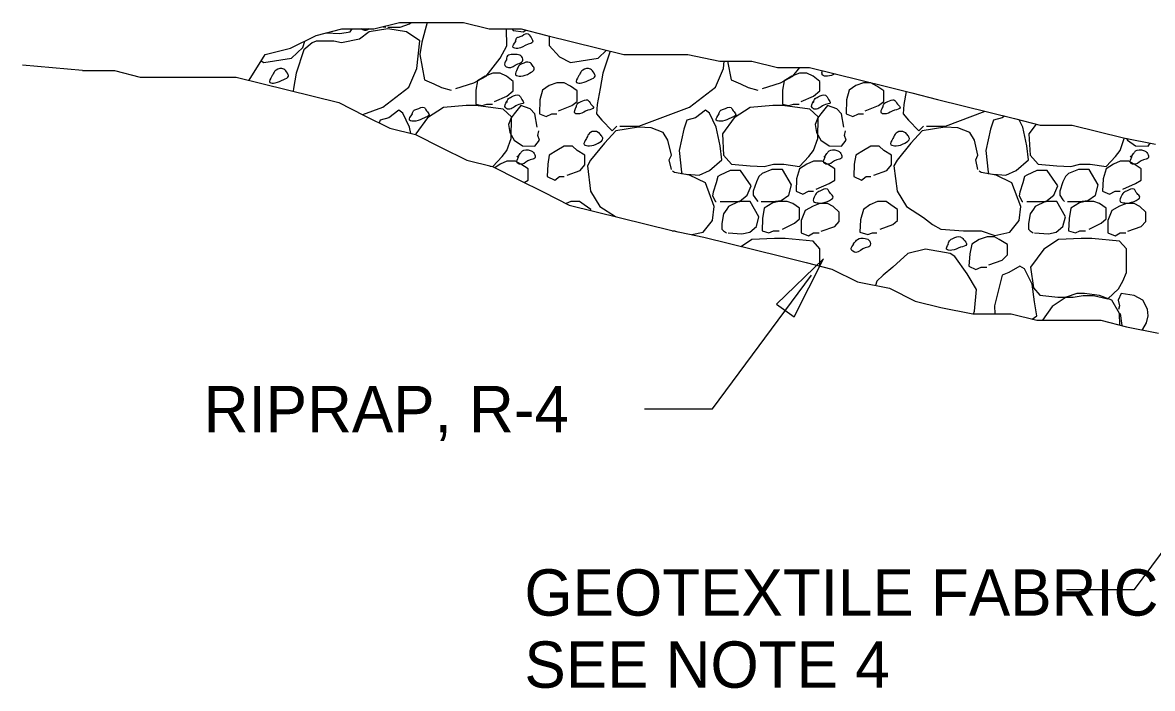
# Model space of a CAD drawing. Extents: x 1.3 to 16.4, y 0.2 to 9.7.
# Drawn here: x 1.87 to 4.063, y 8.058 to 9.351 of the extents above; entities that cross this region are included whole.
import ezdxf

# ---------------------------------------------------------------- set-up
doc = ezdxf.new("R2010")
doc.units = 0
for name, color, linetype in [('SD_P_Dimension Lines', 7, 'Continuous'), ('SD_P_Dimension Text', 7, 'Continuous'), ('SD_P_Prop Object Lines', 7, 'Continuous')]:
    doc.layers.add(name, color=color, linetype=linetype)

msp = doc.modelspace()

# ---------------------------------------------------------------- linework, layer by layer
at = {"layer": 'SD_P_Dimension Lines'}
for p, q in [((3.4246, 8.892), (3.3336, 8.804)), ((3.3676, 8.779), (3.4246, 8.892)), ((3.2091, 8.6004), (3.4012, 8.8604)), ((3.3336, 8.804), (3.3676, 8.779)), ((4.0283, 8.2499), (4.3563, 8.6939)), ((3.0771, 8.6004), (3.2091, 8.6004)), ((3.8963, 8.2499), (4.0283, 8.2499))]:
    msp.add_line(p, q, dxfattribs=at)
at = {"layer": 'SD_P_Prop Object Lines'}
msp.add_line((1.9865, 9.2574), (1.8703, 9.2682), dxfattribs=at)
for points in [[(2.3097, 9.2387), (2.3408, 9.2885), (2.3905, 9.3009), (2.4403, 9.3258), (2.49, 9.3382), (2.5521, 9.3382), (2.6019, 9.3506), (2.664, 9.3506), (2.7262, 9.3506), (2.7759, 9.3382), (2.8381, 9.3382), (2.8878, 9.3258), (2.9375, 9.3133), (2.9873, 9.3009), (3.037, 9.2885), (3.0991, 9.2885), (3.1613, 9.2885), (3.2235, 9.276), (3.2856, 9.276), (3.3353, 9.2636), (3.3975, 9.2636), (3.4472, 9.2512), (3.497, 9.2387), (3.5467, 9.2263), (3.5964, 9.2139), (3.6461, 9.2014), (3.6959, 9.189), (3.7456, 9.1766), (3.7953, 9.1641), (3.845, 9.1517), (3.9072, 9.1517), (3.9569, 9.1393), (4.0067, 9.1268), (4.0688, 9.1144)], [(2.5692, 9.3424), (2.5752, 9.3414)], [(2.5792, 9.3414), (2.6032, 9.3414), (2.6212, 9.3484), (2.6242, 9.3506)], [(2.6552, 9.3506), (2.6452, 9.3124), (2.6412, 9.2884), (2.6502, 9.2394), (2.6682, 9.2314), (2.6832, 9.2244), (2.7022, 9.2194)], [(2.5306, 9.1718), (2.5692, 9.1864), (2.6202, 9.2254), (2.6352, 9.2614), (2.6412, 9.3154), (2.6152, 9.3324), (2.5792, 9.3384), (2.5432, 9.3324), (2.5242, 9.3184), (2.4892, 9.3114), (2.4742, 9.3144), (2.4402, 9.3144), (2.4322, 9.3114), (2.4162, 9.2974), (2.4012, 9.2524), (2.3962, 9.2224), (2.3952, 9.2174)], [(2.459, 9.3304), (2.4592, 9.3304), (2.4862, 9.3294), (2.5062, 9.3324), (2.5102, 9.3382)], [(2.7112, 9.2224), (2.7462, 9.2334), (2.7702, 9.2464), (2.7972, 9.2814), (2.8102, 9.3054), (2.8097, 9.3382)], [(2.8203, 9.3382), (2.8222, 9.3354), (2.8422, 9.3324), (2.8466, 9.336)], [(2.8924, 9.3246), (2.8924, 9.3064), (2.9124, 9.2844), (2.9334, 9.2734), (2.9874, 9.2814), (3.0035, 9.2968)], [(2.3331, 9.2761), (2.3382, 9.2734), (2.3922, 9.2814), (2.4142, 9.3024), (2.4179, 9.3146)], [(3.0106, 9.2951), (2.9964, 9.2524), (2.9914, 9.2224), (2.9854, 9.1914), (2.9844, 9.1734), (2.9944, 9.1614), (3.0144, 9.1404), (3.0234, 9.1494)], [(3.0294, 9.1494), (3.0664, 9.1494), (3.1644, 9.1864), (3.2154, 9.2254), (3.2304, 9.2614), (3.232, 9.276)], [(3.2386, 9.276), (3.2454, 9.2394), (3.2634, 9.2314), (3.2784, 9.2244), (3.2974, 9.2194)], [(1.9865, 9.2574), (2.0487, 9.2574), (2.0984, 9.2449), (2.1606, 9.2449), (2.2227, 9.2449), (2.2849, 9.2449), (2.3346, 9.2325), (2.3843, 9.2201), (2.434, 9.2077), (2.4838, 9.1952), (2.5335, 9.1704), (2.5832, 9.1455), (2.633, 9.1331), (2.6827, 9.1082), (2.7324, 9.0833), (2.7821, 9.0709), (2.8319, 9.046), (2.8816, 9.0212), (2.9313, 8.9963), (2.981, 8.9839), (3.0308, 8.9715), (3.0805, 8.959), (3.1302, 8.9466), (3.1924, 8.9342), (3.2421, 8.9217), (3.2918, 8.9093), (3.3416, 8.8969), (3.3913, 8.8844), (3.441, 8.872), (3.4907, 8.8471), (3.5529, 8.8347), (3.6026, 8.8098), (3.6524, 8.7974), (3.7145, 8.785), (3.7891, 8.785), (3.8388, 8.7725), (3.901, 8.7725), (3.9631, 8.7725), (4.0129, 8.7601), (4.075, 8.7477)], [(3.3064, 9.2224), (3.3414, 9.2334), (3.3654, 9.2464), (3.3786, 9.2636)], [(2.7862, 9.1974), (2.8102, 9.2074), (2.8222, 9.2184), (2.8222, 9.2364), (2.8092, 9.2464), (2.7972, 9.2524), (2.7832, 9.2524), (2.7682, 9.2464), (2.7532, 9.2374), (2.7502, 9.2194), (2.7502, 9.1924), (2.7622, 9.1894), (2.7712, 9.1924), (2.7822, 9.1924)], [(2.9104, 9.1794), (2.9364, 9.1894), (2.9464, 9.1974), (2.9464, 9.2184), (2.9334, 9.2274), (2.9214, 9.2334), (2.9074, 9.2334), (2.8924, 9.2284), (2.8794, 9.2194), (2.8744, 9.2004), (2.8734, 9.1734), (2.8864, 9.1684), (2.8974, 9.1734), (2.9074, 9.1734)], [(3.3814, 9.1974), (3.4054, 9.2074), (3.4174, 9.2184), (3.4174, 9.2364), (3.4044, 9.2464), (3.3924, 9.2524), (3.3784, 9.2524), (3.3634, 9.2464), (3.3484, 9.2374), (3.3454, 9.2194), (3.3454, 9.1924), (3.3574, 9.1894), (3.3664, 9.1924), (3.3774, 9.1924)], [(3.5055, 9.1794), (3.5315, 9.1894), (3.5415, 9.1974), (3.5415, 9.2184), (3.5285, 9.2274), (3.5165, 9.2334), (3.5025, 9.2334), (3.4875, 9.2284), (3.4745, 9.2194), (3.4695, 9.2004), (3.4685, 9.1734), (3.4815, 9.1684), (3.4925, 9.1734), (3.5025, 9.1734)], [(3.5854, 9.2166), (3.5805, 9.1914), (3.5795, 9.1734), (3.5895, 9.1614), (3.6095, 9.1404), (3.6185, 9.1494)], [(2.7772, 9.0721), (2.7832, 9.0714), (2.8012, 9.0904), (2.8102, 9.1024), (2.8182, 9.1254), (2.8192, 9.1674), (2.8032, 9.1824), (2.7502, 9.1894), (2.7312, 9.1894), (2.6872, 9.1854), (2.6562, 9.1654), (2.6332, 9.1344), (2.6333, 9.1329)], [(2.8692, 9.1474), (2.8642, 9.1734), (2.8552, 9.1834), (2.8372, 9.1894), (2.8242, 9.1734), (2.8182, 9.1654), (2.8132, 9.1524), (2.8162, 9.1374), (2.8242, 9.1224), (2.8402, 9.1114), (2.8642, 9.1104), (2.8732, 9.1224), (2.8702, 9.1314), (2.8722, 9.1404)], [(3.3474, 9.0754), (3.3784, 9.0714), (3.3964, 9.0904), (3.4054, 9.1024), (3.4134, 9.1254), (3.4144, 9.1674), (3.3984, 9.1824), (3.3454, 9.1894), (3.3264, 9.1894), (3.2824, 9.1854), (3.2514, 9.1654), (3.2284, 9.1344), (3.2304, 9.0934), (3.2464, 9.0754), (3.2824, 9.0724), (3.3094, 9.0714), (3.3274, 9.0754), (3.3474, 9.0754)], [(3.4644, 9.1474), (3.4594, 9.1734), (3.4504, 9.1834), (3.4324, 9.1894), (3.4194, 9.1734), (3.4134, 9.1654), (3.4084, 9.1524), (3.4114, 9.1374), (3.4194, 9.1224), (3.4354, 9.1114), (3.4594, 9.1104), (3.4684, 9.1224), (3.4654, 9.1314), (3.4674, 9.1404)], [(2.6239, 9.1353), (2.6212, 9.1474), (2.6082, 9.1744), (2.6002, 9.1804), (2.5812, 9.1654), (2.5642, 9.1614), (2.5624, 9.1559)], [(3.1594, 9.0564), (3.1834, 9.0544), (3.2034, 9.0634), (3.2274, 9.0844), (3.2244, 9.1114), (3.2164, 9.1474), (3.2034, 9.1744), (3.1954, 9.1804), (3.1764, 9.1654), (3.1594, 9.1614), (3.1534, 9.1434), (3.1444, 9.1024), (3.1494, 9.0604), (3.1504, 9.0564)], [(3.6245, 9.1494), (3.6615, 9.1494), (3.7383, 9.1784)], [(3.776, 9.169), (3.7715, 9.1654), (3.7545, 9.1614), (3.7485, 9.1434), (3.7395, 9.1024), (3.7445, 9.0604), (3.7455, 9.0564)], [(3.1294, 9.0654), (3.1254, 9.0844), (3.1294, 9.0934), (3.1224, 9.1224), (3.1134, 9.1374), (3.0904, 9.1464), (3.0654, 9.1474), (3.0214, 9.1404), (2.9994, 9.1164), (2.9724, 9.0834), (2.9664, 9.0724), (2.9724, 9.0234), (2.9904, 8.9934), (3.0209, 8.9739)], [(3.7245, 9.0654), (3.7205, 9.0844), (3.7245, 9.0934), (3.7175, 9.1224), (3.7085, 9.1374), (3.6855, 9.1464), (3.6605, 9.1474), (3.6165, 9.1404), (3.5945, 9.1164), (3.5675, 9.0834), (3.5615, 9.0724), (3.5675, 9.0234), (3.5855, 8.9934), (3.6185, 8.9724), (3.6365, 8.9584), (3.6525, 8.9494), (3.6965, 8.9464), (3.7305, 8.9464), (3.7575, 8.9374), (3.7865, 8.9434), (3.8045, 8.9664), (3.8075, 8.9934), (3.7905, 9.0394), (3.7595, 9.0544), (3.7305, 9.0594), (3.7265, 9.0624)], [(3.7545, 9.0564), (3.7785, 9.0544), (3.7985, 9.0634), (3.8225, 9.0844), (3.8195, 9.1114), (3.8115, 9.1474), (3.8045, 9.1618)], [(3.8377, 9.1535), (3.8235, 9.1344), (3.8255, 9.0934), (3.8415, 9.0754), (3.8775, 9.0724), (3.9045, 9.0714), (3.9225, 9.0754), (3.9425, 9.0754)], [(3.9425, 9.0754), (3.9735, 9.0714), (3.9915, 9.0904), (4.0005, 9.1024), (4.0085, 9.1254), (4.0085, 9.1265)], [(4.0128, 9.1256), (4.0145, 9.1224), (4.0305, 9.1114), (4.0545, 9.1104), (4.059, 9.1164)], [(2.9274, 9.0544), (2.9524, 9.0634), (2.9614, 9.0744), (2.9614, 9.0934), (2.9464, 9.1024), (2.9374, 9.1104), (2.9214, 9.1104), (2.9074, 9.1024), (2.8924, 9.0934), (2.8894, 9.0754), (2.8884, 9.0514), (2.9034, 9.0444), (2.9124, 9.0514), (2.9214, 9.0514)], [(3.5225, 9.0544), (3.5475, 9.0634), (3.5565, 9.0744), (3.5565, 9.0934), (3.5415, 9.1024), (3.5325, 9.1104), (3.5165, 9.1104), (3.5025, 9.1024), (3.4875, 9.0934), (3.4845, 9.0754), (3.4835, 9.0514), (3.4985, 9.0444), (3.5075, 9.0514), (3.5165, 9.0514)], [(2.8436, 9.0402), (2.8512, 9.0444), (2.8512, 9.0664), (2.8372, 9.0754), (2.8272, 9.0814), (2.8102, 9.0814), (2.7972, 9.0754), (2.7867, 9.0686)], [(3.4104, 9.0274), (3.4354, 9.0384), (3.4464, 9.0444), (3.4464, 9.0664), (3.4324, 9.0754), (3.4224, 9.0814), (3.4054, 9.0814), (3.3924, 9.0754), (3.3784, 9.0664), (3.3724, 9.0474), (3.3714, 9.0234), (3.3844, 9.0174), (3.3954, 9.0234), (3.4054, 9.0234)], [(4.0055, 9.0274), (4.0305, 9.0384), (4.0415, 9.0444), (4.0415, 9.0664), (4.0275, 9.0754), (4.0175, 9.0814), (4.0005, 9.0814), (3.9875, 9.0754), (3.9735, 9.0664), (3.9675, 9.0474), (3.9665, 9.0234), (3.9795, 9.0174), (3.9905, 9.0234), (4.0005, 9.0234)], [(3.1692, 8.9388), (3.1914, 8.9434), (3.2094, 8.9664), (3.2124, 8.9934), (3.1954, 9.0394), (3.1644, 9.0544), (3.1354, 9.0594), (3.1314, 9.0624)], [(3.2244, 9.0034), (3.2484, 9.0034), (3.2614, 9.0034), (3.2764, 9.0154), (3.2844, 9.0334), (3.2634, 9.0634), (3.2544, 9.0634), (3.2434, 9.0634), (3.2244, 9.0544), (3.2194, 9.0514), (3.2164, 9.0394), (3.2104, 9.0214), (3.2094, 9.0144), (3.2154, 9.0034), (3.2164, 9.0034)], [(3.3034, 9.0034), (3.3264, 9.0034), (3.3424, 9.0054), (3.3574, 9.0154), (3.3624, 9.0354), (3.3454, 9.0654), (3.3334, 9.0654), (3.3244, 9.0654), (3.3054, 9.0574), (3.2994, 9.0514), (3.2944, 9.0414), (3.2884, 9.0234), (3.2884, 9.0154), (3.2944, 9.0064), (3.2974, 9.0034)], [(3.8195, 9.0034), (3.8435, 9.0034), (3.8565, 9.0034), (3.8715, 9.0154), (3.8795, 9.0334), (3.8585, 9.0634), (3.8495, 9.0634), (3.8385, 9.0634), (3.8195, 9.0544), (3.8145, 9.0514), (3.8115, 9.0394), (3.8055, 9.0214), (3.8045, 9.0144), (3.8105, 9.0034), (3.8115, 9.0034)], [(3.8985, 9.0034), (3.9215, 9.0034), (3.9375, 9.0054), (3.9525, 9.0154), (3.9575, 9.0354), (3.9405, 9.0654), (3.9285, 9.0654), (3.9195, 9.0654), (3.9005, 9.0574), (3.8945, 9.0514), (3.8895, 9.0414), (3.8835, 9.0234), (3.8835, 9.0154), (3.8895, 9.0064), (3.8925, 9.0034)], [(2.9734, 8.9858), (2.9734, 8.9874), (2.9604, 8.9964), (2.9514, 9.0034), (2.9344, 9.0034), (2.9255, 8.9992)], [(3.2394, 8.9424), (3.2664, 8.9404), (3.2814, 8.9434), (3.2944, 8.9544), (3.2994, 8.9734), (3.2824, 9.0034), (3.2704, 9.0034), (3.2604, 9.0034), (3.2404, 8.9934), (3.2374, 8.9884), (3.2304, 8.9794), (3.2274, 8.9604), (3.2274, 8.9494), (3.2304, 8.9464), (3.2364, 8.9424)], [(3.3454, 8.9494), (3.3684, 8.9614), (3.3784, 8.9694), (3.3784, 8.9904), (3.3654, 8.9994), (3.3544, 9.0034), (3.3384, 9.0034), (3.3264, 9.0004), (3.3094, 8.9904), (3.3064, 8.9704), (3.3054, 8.9464), (3.3184, 8.9424), (3.3274, 8.9464), (3.3384, 8.9464)], [(3.4204, 8.9454), (3.4464, 8.9544), (3.4554, 8.9644), (3.4554, 8.9824), (3.4434, 8.9934), (3.4324, 8.9994), (3.4174, 8.9994), (3.4044, 8.9944), (3.3894, 8.9854), (3.3814, 8.9664), (3.3814, 8.9424), (3.3954, 8.9364), (3.4054, 8.9424), (3.4164, 8.9424)], [(3.5345, 8.9494), (3.5595, 8.9584), (3.5685, 8.9664), (3.5685, 8.9874), (3.5555, 8.9964), (3.5465, 9.0034), (3.5295, 9.0034), (3.5145, 8.9964), (3.5025, 8.9874), (3.4965, 8.9674), (3.4955, 8.9434), (3.5105, 8.9394), (3.5195, 8.9424), (3.5285, 8.9424)], [(3.8345, 8.9424), (3.8615, 8.9404), (3.8765, 8.9434), (3.8895, 8.9544), (3.8945, 8.9734), (3.8775, 9.0034), (3.8655, 9.0034), (3.8555, 9.0034), (3.8355, 8.9934), (3.8325, 8.9884), (3.8255, 8.9794), (3.8225, 8.9604), (3.8225, 8.9494), (3.8255, 8.9464), (3.8315, 8.9424)], [(3.9405, 8.9494), (3.9635, 8.9614), (3.9735, 8.9694), (3.9735, 8.9904), (3.9605, 8.9994), (3.9495, 9.0034), (3.9335, 9.0034), (3.9215, 9.0004), (3.9045, 8.9904), (3.9015, 8.9704), (3.9005, 8.9464), (3.9135, 8.9424), (3.9225, 8.9464), (3.9335, 8.9464)], [(4.0155, 8.9454), (4.0415, 8.9544), (4.0505, 8.9644), (4.0505, 8.9824), (4.0385, 8.9934), (4.0275, 8.9994), (4.0125, 8.9994), (3.9995, 8.9944), (3.9845, 8.9854), (3.9765, 8.9664), (3.9765, 8.9424), (3.9905, 8.9364), (4.0005, 8.9424), (4.0115, 8.9424)], [(3.1313, 8.9464), (3.1354, 8.9464), (3.1414, 8.9444)], [(3.4174, 8.8779), (3.4174, 8.9114), (3.4044, 8.9264), (3.3504, 8.9314), (3.3294, 8.9314), (3.2854, 8.9294), (3.2654, 8.9159)], [(3.7455, 8.8804), (3.7715, 8.8894), (3.7815, 8.8994), (3.7815, 8.9194), (3.7655, 8.9294), (3.7565, 8.9344), (3.7425, 8.9344), (3.7265, 8.9294), (3.7125, 8.9204), (3.7085, 8.9014), (3.7065, 8.8774), (3.7205, 8.8714), (3.7305, 8.8754), (3.7415, 8.8754)], [(3.9485, 8.8204), (3.9765, 8.8144), (3.9975, 8.8334), (4.0055, 8.8484), (4.0125, 8.8654), (4.0125, 8.9114), (3.9995, 8.9264), (3.9455, 8.9314), (3.9245, 8.9314), (3.8805, 8.9294), (3.8525, 8.9104), (3.8265, 8.8754), (3.8325, 8.8354), (3.8445, 8.8214), (3.8795, 8.8174), (3.9095, 8.8174), (3.9285, 8.8204), (3.9485, 8.8204)], [(3.7158, 8.785), (3.7175, 8.7904), (3.7215, 8.8324), (3.7035, 8.8624), (3.6795, 8.8964), (3.6705, 8.9024), (3.6225, 8.9104), (3.5885, 8.9024), (3.5595, 8.8754), (3.5405, 8.8604), (3.5285, 8.8484), (3.5257, 8.8401)], [(3.8296, 8.7748), (3.8385, 8.7814), (3.8345, 8.8084), (3.8295, 8.8424), (3.8145, 8.8724), (3.8055, 8.8774), (3.7845, 8.8654), (3.7715, 8.8604), (3.7665, 8.8394), (3.7565, 8.8004), (3.7575, 8.785)], [(3.9998, 8.7634), (3.9995, 8.7854), (3.9845, 8.8114), (3.9605, 8.8204), (3.9315, 8.8244), (3.9165, 8.8244), (3.8955, 8.8174), (3.8685, 8.7994), (3.85, 8.7725)], [(4.0429, 8.7541), (4.0445, 8.7554), (4.0515, 8.7674), (4.0545, 8.7814), (4.0535, 8.7944), (4.0445, 8.8114), (4.0275, 8.8204), (4.0025, 8.8244), (3.9965, 8.8114), (3.9995, 8.8004), (3.9975, 8.7934)], [(4.0005, 8.7854), (4.0034, 8.7625)]]:
    msp.add_lwpolyline(points, dxfattribs=at)
for points in [[(2.5432, 9.3382), (2.5342, 9.3354), (2.5275, 9.3382)], [(2.8272, 9.3144), (2.8302, 9.3214), (2.8362, 9.3234), (2.8492, 9.3294), (2.8572, 9.3214), (2.8602, 9.3124), (2.8512, 9.3084), (2.8312, 9.3004), (2.8222, 9.3024), (2.8282, 9.3144)], [(2.8092, 9.2784), (2.8102, 9.2844), (2.8182, 9.2884), (2.8302, 9.2884), (2.8392, 9.2844), (2.8402, 9.2754), (2.8312, 9.2704), (2.8132, 9.2634), (2.8062, 9.2674), (2.8092, 9.2784)], [(2.3542, 9.2464), (2.3572, 9.2524), (2.3622, 9.2584), (2.3772, 9.2604), (2.3842, 9.2524), (2.3862, 9.2464), (2.3772, 9.2404), (2.3602, 9.2334), (2.3502, 9.2344), (2.3542, 9.2464)], [(2.8302, 9.2604), (2.8342, 9.2674), (2.8392, 9.2704), (2.8542, 9.2734), (2.8602, 9.2674), (2.8632, 9.2604), (2.8542, 9.2524), (2.8372, 9.2464), (2.8272, 9.2494), (2.8302, 9.2604)], [(2.9494, 9.2464), (2.9524, 9.2524), (2.9574, 9.2584), (2.9724, 9.2604), (2.9794, 9.2524), (2.9814, 9.2464), (2.9724, 9.2404), (2.9554, 9.2334), (2.9454, 9.2344), (2.9494, 9.2464)], [(3.4472, 9.2512), (3.4324, 9.2464), (3.4224, 9.2494), (3.4224, 9.2574)], [(2.8102, 9.1954), (2.8122, 9.2014), (2.8192, 9.2064), (2.8332, 9.2094), (2.8392, 9.2014), (2.8422, 9.1944), (2.8332, 9.1914), (2.8132, 9.1824), (2.8072, 9.1854), (2.8102, 9.1974)], [(3.4054, 9.1954), (3.4074, 9.2014), (3.4144, 9.2064), (3.4284, 9.2094), (3.4344, 9.2014), (3.4374, 9.1944), (3.4284, 9.1914), (3.4084, 9.1824), (3.4024, 9.1854), (3.4054, 9.1974)], [(2.6262, 9.1734), (2.6292, 9.1794), (2.6352, 9.1824), (2.6502, 9.1854), (2.6542, 9.1794), (2.6592, 9.1714), (2.6502, 9.1654), (2.6332, 9.1594), (2.6212, 9.1614), (2.6272, 9.1734)], [(2.9454, 9.1864), (2.9464, 9.1924), (2.9544, 9.1974), (2.9664, 9.2004), (2.9734, 9.1924), (2.9784, 9.1854), (2.9674, 9.1804), (2.9514, 9.1734), (2.9424, 9.1744), (2.9454, 9.1884)], [(3.2214, 9.1734), (3.2244, 9.1794), (3.2304, 9.1824), (3.2454, 9.1854), (3.2494, 9.1794), (3.2544, 9.1714), (3.2454, 9.1654), (3.2284, 9.1594), (3.2164, 9.1614), (3.2224, 9.1734)], [(3.5405, 9.1864), (3.5415, 9.1924), (3.5495, 9.1974), (3.5615, 9.2004), (3.5685, 9.1924), (3.5735, 9.1854), (3.5625, 9.1804), (3.5465, 9.1734), (3.5375, 9.1744), (3.5405, 9.1884)], [(2.9644, 9.1254), (2.9664, 9.1294), (2.9724, 9.1374), (2.9874, 9.1374), (2.9934, 9.1314), (2.9964, 9.1254), (2.9874, 9.1164), (2.9704, 9.1114), (2.9604, 9.1134), (2.9644, 9.1254)], [(3.5595, 9.1254), (3.5615, 9.1294), (3.5675, 9.1374), (3.5825, 9.1374), (3.5885, 9.1314), (3.5915, 9.1254), (3.5825, 9.1164), (3.5655, 9.1114), (3.5555, 9.1134), (3.5595, 9.1254)], [(2.8302, 9.0894), (2.8362, 9.0964), (2.8402, 9.1014), (2.8552, 9.1024), (2.8632, 9.0964), (2.8642, 9.0874), (2.8552, 9.0844), (2.8392, 9.0754), (2.8302, 9.0784), (2.8332, 9.0904)], [(3.4254, 9.0894), (3.4314, 9.0964), (3.4354, 9.1014), (3.4504, 9.1024), (3.4584, 9.0964), (3.4594, 9.0874), (3.4504, 9.0844), (3.4344, 9.0754), (3.4254, 9.0784), (3.4284, 9.0904)], [(4.0205, 9.0894), (4.0265, 9.0964), (4.0305, 9.1014), (4.0455, 9.1024), (4.0535, 9.0964), (4.0545, 9.0874), (4.0455, 9.0844), (4.0295, 9.0754), (4.0205, 9.0784), (4.0235, 9.0904)], [(3.4084, 9.0154), (3.4104, 9.0184), (3.4174, 9.0234), (3.4324, 9.0274), (3.4384, 9.0184), (3.4434, 9.0124), (3.4324, 9.0034), (3.4144, 9.0004), (3.4054, 9.0034), (3.4084, 9.0154)], [(4.0035, 9.0154), (4.0055, 9.0184), (4.0125, 9.0234), (4.0275, 9.0274), (4.0335, 9.0184), (4.0385, 9.0124), (4.0275, 9.0034), (4.0095, 9.0004), (4.0005, 9.0034), (4.0035, 9.0154)], [(3.4815, 8.9194), (3.4875, 8.9264), (3.4905, 8.9294), (3.5055, 8.9314), (3.5145, 8.9264), (3.5145, 8.9164), (3.5055, 8.9134), (3.4875, 8.9044), (3.4785, 8.9104), (3.4835, 8.9204)], [(3.6665, 8.9204), (3.6705, 8.9284), (3.6755, 8.9314), (3.6905, 8.9344), (3.6965, 8.9294), (3.7025, 8.9194), (3.6905, 8.9144), (3.6735, 8.9084), (3.6635, 8.9104), (3.6675, 8.9204)]]:
    msp.add_spline(points, degree=3, dxfattribs=at)

# ---------------------------------------------------------------- texts
at = {"layer": 'SD_P_Dimension Text'}
for s, p in [('      RIPRAP, R-4 ', (2.0212, 8.555)), ('GEOTEXTILE FABRIC', (2.8442, 8.1989)), ('SEE NOTE 4', (2.8442, 8.0589))]:
    msp.add_text(s, height=0.09, dxfattribs=at).set_placement(p)

doc.saveas('drawing.dxf')
